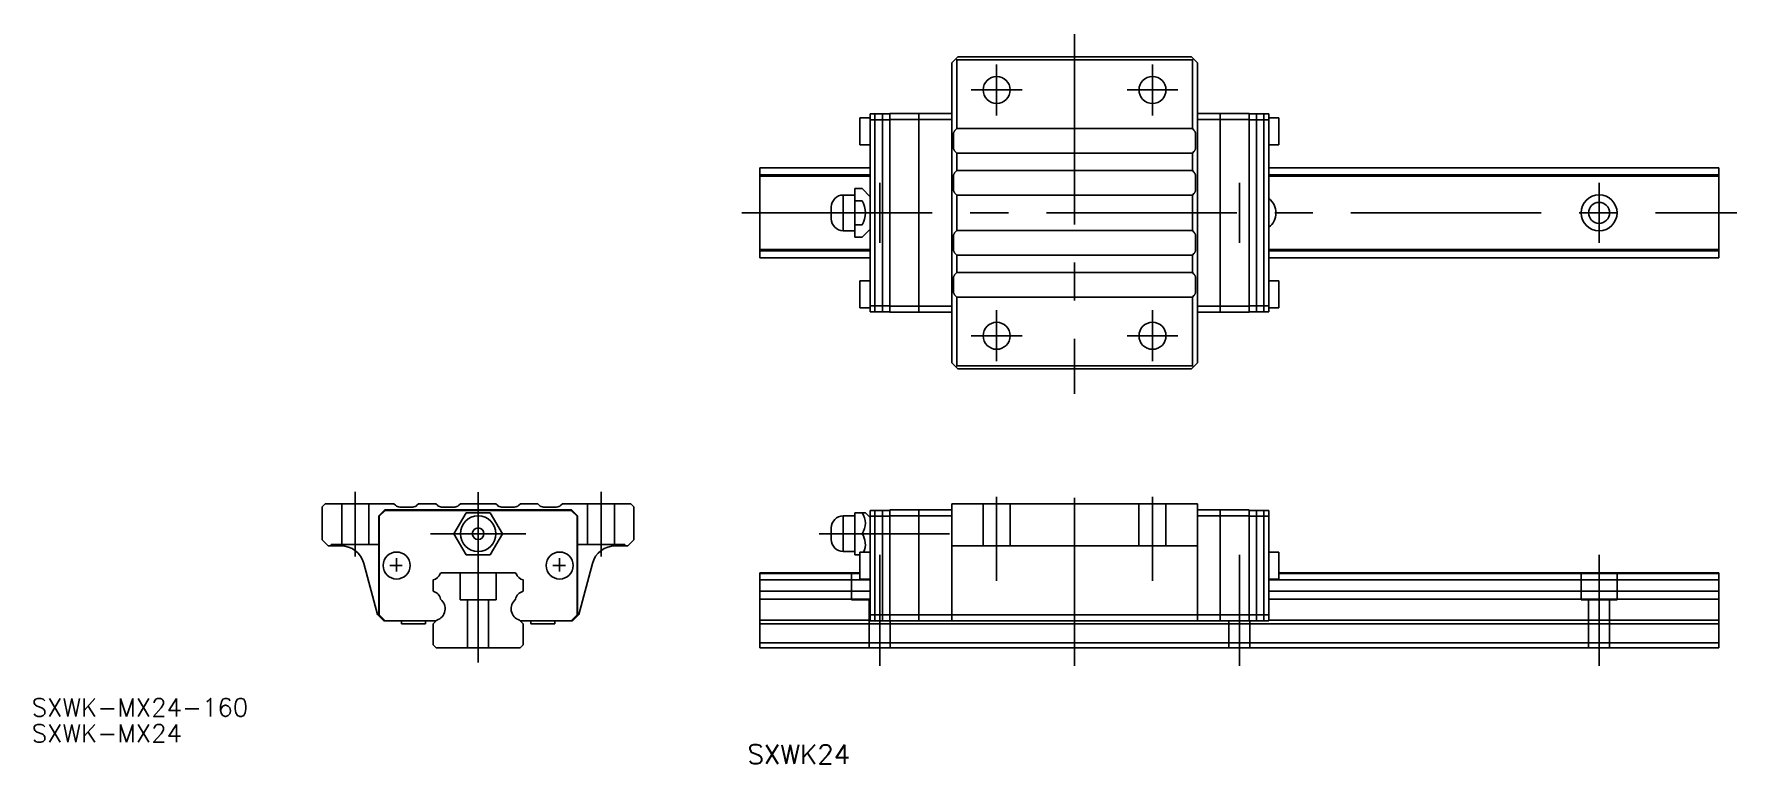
# Model space of a CAD drawing. Extents: x -74 to 210, y -19 to 102.
import ezdxf

# ---------------------------------------------------------------- set-up
doc = ezdxf.new("R2010")
doc.units = 0
doc.linetypes.add('CENTER', pattern=[50.8, 31.75, -6.35, 6.35, -6.35])
doc.linetypes.add('DASHED', pattern=[19.05, 12.7, -6.35])
doc.layers.get('0').update_dxf_attribs({"linetype": 'CONTINUOUS'})
doc.layers.add('CENTER', color=1, linetype='CENTER')
doc.styles.get("Standard").update_dxf_attribs({"font": 'txt.shx', "height": 3, "bigfont": 'bigfont.shx'})

msp = doc.modelspace()

# ---------------------------------------------------------------- linework, layer by layer
at = {"color": 7, "linetype": 'CONTINUOUS'}
for p, q in [((79.675, 98.175019), (79, 97.500019)), ((79, 47.500019), (79, 97.500019)), ((80, 98.500019), (79.675, 98.175019)), ((79.675, 98.175019), (79.85, 98.000019)), ((119.15, 98.000019), (79.85, 98.000019)), ((79.85, 98.000019), (79.85, 86.550019)), ((119, 98.500019), (80, 98.500019)), ((119.325, 98.175019), (119, 98.500019)), ((119.15, 98.000019), (119.325, 98.175019)), ((119.15, 86.550019), (119.15, 98.000019)), ((120, 97.500019), (119.325, 98.175019)), ((120, 97.500019), (120, 47.500019)), ((65.4, 88.350019), (63.7, 88.350019)), ((63.7, 83.850019), (63.7, 88.350019)), ((65.4, 56.000019), (65.4, 89.000019)), ((65.4, 89.000019), (68.7, 89.000019)), ((66.2, 56.000019), (66.2, 89.000019)), ((67.44, 56.000019), (67.44, 89.000019)), ((68.7, 89.050019), (79, 89.050019)), ((68.7, 88.050019), (68.7, 89.050019)), ((73.5, 55.950019), (73.5, 89.050019)), ((79, 89.000019), (79, 89.500019)), ((79, 80.300018), (79, 89.100019)), ((79, 56.000019), (79, 89.000019)), ((120, 89.000019), (120, 89.500019)), ((120, 89.100019), (120, 80.300018)), ((128.6, 89.050019), (120, 89.050019)), ((120, 56.000019), (120, 89.000019)), ((123.8, 55.950019), (123.8, 89.050019)), ((128.6, 88.050019), (128.6, 89.050019)), ((131.9, 89.000019), (128.6, 89.000019)), ((129.86, 56.000019), (129.86, 89.000019)), ((131.1, 56.000019), (131.1, 89.000019)), ((131.9, 56.000019), (131.9, 89.000019)), ((133.6, 88.350019), (131.9, 88.350019)), ((133.6, 83.850019), (133.6, 88.350019)), ((65.4, 88.000019), (68.7, 88.000019)), ((68.7, 88.050019), (79, 88.050019)), ((68.7, 83.148194), (68.7, 88.050019)), ((79.3, 85.585805), (79.301205, 85.634873)), ((79.3, 83.414233), (79.3, 85.585805)), ((79.301205, 85.634873), (79.304815, 85.683823)), ((79.304815, 85.683823), (79.310823, 85.732536)), ((79.310823, 85.732536), (79.319215, 85.780896)), ((79.319215, 85.780896), (79.329969, 85.828786)), ((79.329969, 85.828786), (79.34306, 85.87609)), ((79.34306, 85.87609), (79.358456, 85.922695)), ((79.358456, 85.922695), (79.37612, 85.968489)), ((79.37612, 85.968489), (79.396011, 86.013361)), ((79.396011, 86.013361), (79.418079, 86.057202)), ((79.418079, 86.057202), (79.442271, 86.099908)), ((79.442271, 86.099908), (79.46853, 86.141376)), ((79.46853, 86.141376), (79.496792, 86.181505)), ((79.496792, 86.181505), (79.52699, 86.220199)), ((79.52699, 86.220199), (79.559049, 86.257364)), ((79.559049, 86.257364), (79.592893, 86.292912)), ((79.592893, 86.292912), (79.85, 86.550019)), ((79.85, 86.550019), (119.15, 86.550019)), ((119.15, 86.550019), (119.407107, 86.292912)), ((119.407107, 86.292912), (119.440951, 86.257364)), ((119.440951, 86.257364), (119.47301, 86.220199)), ((119.47301, 86.220199), (119.503208, 86.181505)), ((119.503208, 86.181505), (119.53147, 86.141376)), ((119.53147, 86.141376), (119.557729, 86.099908)), ((119.557729, 86.099908), (119.581921, 86.057202)), ((119.581921, 86.057202), (119.603989, 86.013361)), ((119.603989, 86.013361), (119.62388, 85.968489)), ((119.62388, 85.968489), (119.641544, 85.922695)), ((119.641544, 85.922695), (119.65694, 85.87609)), ((119.65694, 85.87609), (119.670031, 85.828786)), ((119.670031, 85.828786), (119.680785, 85.780896)), ((119.680785, 85.780896), (119.689177, 85.732536)), ((119.689177, 85.732536), (119.695185, 85.683823)), ((119.695185, 85.683823), (119.698795, 85.634873)), ((119.698795, 85.634873), (119.7, 85.585805)), ((119.7, 85.585805), (119.7, 83.414233)), ((128.6, 88.050019), (120, 88.050019)), ((128.6, 56.950019), (128.6, 88.050019)), ((131.9, 88.000019), (128.6, 88.000019)), ((63.7, 83.850019), (65.4, 83.850019)), ((68.7, 81.967055), (68.7, 83.148194)), ((68.7, 81.967055), (68.7, 83.148194)), ((79.301205, 83.365165), (79.3, 83.414233)), ((79.304815, 83.316215), (79.301205, 83.365165)), ((79.310823, 83.267502), (79.304815, 83.316215)), ((79.319215, 83.219142), (79.310823, 83.267502)), ((79.329969, 83.171252), (79.319215, 83.219142)), ((79.34306, 83.123948), (79.329969, 83.171252)), ((79.358456, 83.077343), (79.34306, 83.123948)), ((79.37612, 83.031549), (79.358456, 83.077343)), ((79.396011, 82.986677), (79.37612, 83.031549)), ((79.418079, 82.942836), (79.396011, 82.986677)), ((79.442271, 82.90013), (79.418079, 82.942836)), ((79.46853, 82.858662), (79.442271, 82.90013)), ((79.496792, 82.818533), (79.46853, 82.858662)), ((79.52699, 82.779839), (79.496792, 82.818533)), ((79.559049, 82.742674), (79.52699, 82.779839)), ((79.592893, 82.707126), (79.559049, 82.742674)), ((79.85, 82.450019), (79.592893, 82.707126)), ((119.15, 82.450019), (79.85, 82.450019)), ((79.85, 82.450019), (79.85, 79.550019)), ((119.407107, 82.707126), (119.15, 82.450019)), ((119.15, 79.550019), (119.15, 82.450019)), ((119.440951, 82.742674), (119.407107, 82.707126)), ((119.47301, 82.779839), (119.440951, 82.742674)), ((119.503208, 82.818533), (119.47301, 82.779839)), ((119.53147, 82.858662), (119.503208, 82.818533)), ((119.557729, 82.90013), (119.53147, 82.858662)), ((119.581921, 82.942836), (119.557729, 82.90013)), ((119.603989, 82.986677), (119.581921, 82.942836)), ((119.62388, 83.031549), (119.603989, 82.986677)), ((119.641544, 83.077343), (119.62388, 83.031549)), ((119.65694, 83.123948), (119.641544, 83.077343)), ((119.670031, 83.171252), (119.65694, 83.123948)), ((119.680785, 83.219142), (119.670031, 83.171252)), ((119.689177, 83.267502), (119.680785, 83.219142)), ((119.695185, 83.316215), (119.689177, 83.267502)), ((119.698795, 83.365165), (119.695185, 83.316215)), ((119.7, 83.414233), (119.698795, 83.365165)), ((131.9, 83.850019), (133.6, 83.850019)), ((47, 80.000018), (65.4, 80.000018)), ((47, 80.000018), (47, 78.824817)), ((68.7, 56.950019), (68.7, 81.967055)), ((79, 64.70002), (79, 80.300018)), ((79.592893, 79.292912), (79.85, 79.550019)), ((79.85, 79.550019), (119.15, 79.550019)), ((119.15, 79.550019), (119.407107, 79.292912)), ((120, 80.300018), (120, 55.900019)), ((131.9, 80.000018), (207, 80.000018)), ((207, 80.000018), (207, 78.824817)), ((47, 78.824817), (65.4, 78.824817)), ((47, 78.600018), (47, 78.824817)), ((47, 78.600018), (65.4, 78.600018)), ((47, 66.40002), (47, 78.600018)), ((64.899864, 78.530018), (64.9, 78.530018)), ((64.899864, 78.530018), (64.9, 78.530018)), ((79.3, 78.585805), (79.301205, 78.634873)), ((79.3, 76.414233), (79.3, 78.585805)), ((79.301205, 78.634873), (79.304815, 78.683823)), ((79.304815, 78.683823), (79.310823, 78.732536)), ((79.310823, 78.732536), (79.319215, 78.780896)), ((79.319215, 78.780896), (79.329969, 78.828786)), ((79.329969, 78.828786), (79.34306, 78.87609)), ((79.34306, 78.87609), (79.358456, 78.922695)), ((79.358456, 78.922695), (79.37612, 78.968489)), ((79.37612, 78.968489), (79.396011, 79.013361)), ((79.396011, 79.013361), (79.418079, 79.057202)), ((79.418079, 79.057202), (79.442271, 79.099908)), ((79.442271, 79.099908), (79.46853, 79.141376)), ((79.46853, 79.141376), (79.496792, 79.181505)), ((79.496792, 79.181505), (79.52699, 79.220199)), ((79.52699, 79.220199), (79.559049, 79.257364)), ((79.559049, 79.257364), (79.592893, 79.292912)), ((119.407107, 79.292912), (119.440951, 79.257364)), ((119.440951, 79.257364), (119.47301, 79.220199)), ((119.47301, 79.220199), (119.503208, 79.181505)), ((119.503208, 79.181505), (119.53147, 79.141376)), ((119.53147, 79.141376), (119.557729, 79.099908)), ((119.557729, 79.099908), (119.581921, 79.057202)), ((119.581921, 79.057202), (119.603989, 79.013361)), ((119.603989, 79.013361), (119.62388, 78.968489)), ((119.62388, 78.968489), (119.641544, 78.922695)), ((119.641544, 78.922695), (119.65694, 78.87609)), ((119.65694, 78.87609), (119.670031, 78.828786)), ((119.670031, 78.828786), (119.680785, 78.780896)), ((119.680785, 78.780896), (119.689177, 78.732536)), ((119.689177, 78.732536), (119.695185, 78.683823)), ((119.695185, 78.683823), (119.698795, 78.634873)), ((119.698795, 78.634873), (119.7, 78.585805)), ((119.7, 78.585805), (119.7, 76.414233)), ((131.9, 78.824817), (207, 78.824817)), ((131.9, 78.600018), (207, 78.600018)), ((207, 78.600018), (207, 78.824817)), ((207, 66.40002), (207, 78.600018)), ((62.85, 75.470019), (60.92, 75.470019)), ((60.92, 75.470019), (60.92, 69.530019)), ((62.85, 74.520745), (62.85, 76.541471)), ((62.85, 76.541471), (64.058548, 76.541471)), ((62.85, 74.520745), (64.058548, 74.520745)), ((62.85, 70.479293), (62.85, 74.520745)), ((65.4, 75.200019), (64.058548, 76.541471)), ((79.301205, 76.365165), (79.3, 76.414233)), ((79.304815, 76.316215), (79.301205, 76.365165)), ((79.310823, 76.267502), (79.304815, 76.316215)), ((79.319215, 76.219142), (79.310823, 76.267502)), ((79.329969, 76.171252), (79.319215, 76.219142)), ((79.34306, 76.123948), (79.329969, 76.171252)), ((79.358456, 76.077343), (79.34306, 76.123948)), ((79.37612, 76.031549), (79.358456, 76.077343)), ((79.396011, 75.986677), (79.37612, 76.031549)), ((79.418079, 75.942836), (79.396011, 75.986677)), ((79.442271, 75.90013), (79.418079, 75.942836)), ((79.46853, 75.858662), (79.442271, 75.90013)), ((79.496792, 75.818533), (79.46853, 75.858662)), ((79.52699, 75.779839), (79.496792, 75.818533)), ((79.559049, 75.742674), (79.52699, 75.779839)), ((79.592893, 75.707126), (79.559049, 75.742674)), ((79.85, 75.450019), (79.592893, 75.707126)), ((119.15, 75.450019), (79.85, 75.450019)), ((79.85, 75.450019), (79.85, 69.550019)), ((79.85, 74.54215), (79.85, 70.457888)), ((119.407107, 75.707126), (119.15, 75.450019)), ((119.15, 69.550019), (119.15, 75.450019)), ((119.15, 70.457888), (119.15, 74.54215)), ((119.440951, 75.742674), (119.407107, 75.707126)), ((119.47301, 75.779839), (119.440951, 75.742674)), ((119.503208, 75.818533), (119.47301, 75.779839)), ((119.53147, 75.858662), (119.503208, 75.818533)), ((119.557729, 75.90013), (119.53147, 75.858662)), ((119.581921, 75.942836), (119.557729, 75.90013)), ((119.603989, 75.986677), (119.581921, 75.942836)), ((119.62388, 76.031549), (119.603989, 75.986677)), ((119.641544, 76.077343), (119.62388, 76.031549)), ((119.65694, 76.123948), (119.641544, 76.077343)), ((119.670031, 76.171252), (119.65694, 76.123948)), ((119.680785, 76.219142), (119.670031, 76.171252)), ((119.689177, 76.267502), (119.680785, 76.219142)), ((119.695185, 76.316215), (119.689177, 76.267502)), ((119.698795, 76.365165), (119.695185, 76.316215)), ((119.7, 76.414233), (119.698795, 76.365165)), ((58.92, 71.530019), (58.92, 73.470019)), ((60.92, 69.530019), (62.85, 69.530019)), ((62.85, 70.479293), (64.058548, 70.479293)), ((62.85, 68.458567), (62.85, 70.479293)), ((62.85, 68.458567), (64.058548, 68.458567)), ((64.058548, 68.458567), (65.4, 69.800019)), ((79.301205, 68.634873), (79.3, 68.585805)), ((79.3, 68.585805), (79.3, 66.414233)), ((79.304815, 68.683823), (79.301205, 68.634873)), ((79.310823, 68.732536), (79.304815, 68.683823)), ((79.319215, 68.780896), (79.310823, 68.732536)), ((79.329969, 68.828786), (79.319215, 68.780896)), ((79.34306, 68.87609), (79.329969, 68.828786)), ((79.358456, 68.922695), (79.34306, 68.87609)), ((79.37612, 68.968489), (79.358456, 68.922695)), ((79.396011, 69.013361), (79.37612, 68.968489)), ((79.418079, 69.057202), (79.396011, 69.013361)), ((79.442271, 69.099908), (79.418079, 69.057202)), ((79.46853, 69.141376), (79.442271, 69.099908)), ((79.496792, 69.181505), (79.46853, 69.141376)), ((79.52699, 69.220199), (79.496792, 69.181505)), ((79.559049, 69.257364), (79.52699, 69.220199)), ((79.592893, 69.292912), (79.559049, 69.257364)), ((79.85, 69.550019), (79.592893, 69.292912)), ((119.15, 69.550019), (79.85, 69.550019)), ((119.407107, 69.292912), (119.15, 69.550019)), ((119.440951, 69.257364), (119.407107, 69.292912)), ((119.47301, 69.220199), (119.440951, 69.257364)), ((119.503208, 69.181505), (119.47301, 69.220199)), ((119.53147, 69.141376), (119.503208, 69.181505)), ((119.557729, 69.099908), (119.53147, 69.141376)), ((119.581921, 69.057202), (119.557729, 69.099908)), ((119.603989, 69.013361), (119.581921, 69.057202)), ((119.62388, 68.968489), (119.603989, 69.013361)), ((119.641544, 68.922695), (119.62388, 68.968489)), ((119.65694, 68.87609), (119.641544, 68.922695)), ((119.670031, 68.828786), (119.65694, 68.87609)), ((119.680785, 68.780896), (119.670031, 68.828786)), ((119.689177, 68.732536), (119.680785, 68.780896)), ((119.695185, 68.683823), (119.689177, 68.732536)), ((119.698795, 68.634873), (119.695185, 68.683823)), ((119.7, 68.585805), (119.698795, 68.634873)), ((119.7, 66.414233), (119.7, 68.585805)), ((47, 66.40002), (65.4, 66.40002)), ((47, 66.40002), (47, 66.175221)), ((47, 66.175221), (65.4, 66.175221)), ((47, 65.00002), (47, 66.175221)), ((79.3, 66.414233), (79.301205, 66.365165)), ((79.301205, 66.365165), (79.304815, 66.316215)), ((79.304815, 66.316215), (79.310823, 66.267502)), ((79.310823, 66.267502), (79.319215, 66.219142)), ((79.319215, 66.219142), (79.329969, 66.171252)), ((79.329969, 66.171252), (79.34306, 66.123948)), ((79.34306, 66.123948), (79.358456, 66.077343)), ((79.358456, 66.077343), (79.37612, 66.031549)), ((79.37612, 66.031549), (79.396011, 65.986677)), ((79.396011, 65.986677), (79.418079, 65.942836)), ((79.418079, 65.942836), (79.442271, 65.90013)), ((79.442271, 65.90013), (79.46853, 65.858662)), ((79.46853, 65.858662), (79.496792, 65.818533)), ((79.496792, 65.818533), (79.52699, 65.779839)), ((79.52699, 65.779839), (79.559049, 65.742674)), ((79.559049, 65.742674), (79.592893, 65.707126)), ((79.592893, 65.707126), (79.85, 65.450019)), ((79.85, 65.450019), (119.15, 65.450019)), ((79.85, 62.550019), (79.85, 65.450019)), ((119.15, 65.450019), (119.407107, 65.707126)), ((119.15, 65.450019), (119.15, 62.550019)), ((119.407107, 65.707126), (119.440951, 65.742674)), ((119.440951, 65.742674), (119.47301, 65.779839)), ((119.47301, 65.779839), (119.503208, 65.818533)), ((119.503208, 65.818533), (119.53147, 65.858662)), ((119.53147, 65.858662), (119.557729, 65.90013)), ((119.557729, 65.90013), (119.581921, 65.942836)), ((119.581921, 65.942836), (119.603989, 65.986677)), ((119.603989, 65.986677), (119.62388, 66.031549)), ((119.62388, 66.031549), (119.641544, 66.077343)), ((119.641544, 66.077343), (119.65694, 66.123948)), ((119.65694, 66.123948), (119.670031, 66.171252)), ((119.670031, 66.171252), (119.680785, 66.219142)), ((119.680785, 66.219142), (119.689177, 66.267502)), ((119.689177, 66.267502), (119.695185, 66.316215)), ((119.695185, 66.316215), (119.698795, 66.365165)), ((119.698795, 66.365165), (119.7, 66.414233)), ((131.9, 66.40002), (207, 66.40002)), ((131.9, 66.175221), (207, 66.175221)), ((207, 66.40002), (207, 66.175221)), ((207, 65.00002), (207, 66.175221)), ((47, 65.00002), (65.4, 65.00002)), ((79, 55.900019), (79, 64.70002)), ((79.85, 62.550019), (79.592893, 62.292912)), ((119.15, 62.550019), (79.85, 62.550019)), ((119.407107, 62.292912), (119.15, 62.550019)), ((131.9, 65.00002), (207, 65.00002)), ((65.4, 61.150019), (63.7, 61.150019)), ((63.7, 61.150019), (63.7, 56.650019)), ((79.301205, 61.634873), (79.3, 61.585805)), ((79.3, 61.585805), (79.3, 59.414233)), ((79.304815, 61.683823), (79.301205, 61.634873)), ((79.310823, 61.732536), (79.304815, 61.683823)), ((79.319215, 61.780896), (79.310823, 61.732536)), ((79.329969, 61.828786), (79.319215, 61.780896)), ((79.34306, 61.87609), (79.329969, 61.828786)), ((79.358456, 61.922695), (79.34306, 61.87609)), ((79.37612, 61.968489), (79.358456, 61.922695)), ((79.396011, 62.013361), (79.37612, 61.968489)), ((79.418079, 62.057202), (79.396011, 62.013361)), ((79.442271, 62.099908), (79.418079, 62.057202)), ((79.46853, 62.141376), (79.442271, 62.099908)), ((79.496792, 62.181505), (79.46853, 62.141376)), ((79.52699, 62.220199), (79.496792, 62.181505)), ((79.559049, 62.257364), (79.52699, 62.220199)), ((79.592893, 62.292912), (79.559049, 62.257364)), ((119.440951, 62.257364), (119.407107, 62.292912)), ((119.47301, 62.220199), (119.440951, 62.257364)), ((119.503208, 62.181505), (119.47301, 62.220199)), ((119.53147, 62.141376), (119.503208, 62.181505)), ((119.557729, 62.099908), (119.53147, 62.141376)), ((119.581921, 62.057202), (119.557729, 62.099908)), ((119.603989, 62.013361), (119.581921, 62.057202)), ((119.62388, 61.968489), (119.603989, 62.013361)), ((119.641544, 61.922695), (119.62388, 61.968489)), ((119.65694, 61.87609), (119.641544, 61.922695)), ((119.670031, 61.828786), (119.65694, 61.87609)), ((119.680785, 61.780896), (119.670031, 61.828786)), ((119.689177, 61.732536), (119.680785, 61.780896)), ((119.695185, 61.683823), (119.689177, 61.732536)), ((119.698795, 61.634873), (119.695185, 61.683823)), ((119.7, 61.585805), (119.698795, 61.634873)), ((119.7, 59.414233), (119.7, 61.585805)), ((133.6, 61.150019), (131.9, 61.150019)), ((133.6, 61.150019), (133.6, 56.650019)), ((65.4, 57.000019), (68.7, 57.000019)), ((68.7, 56.950019), (79, 56.950019)), ((68.7, 56.950019), (68.7, 55.950019)), ((79.3, 59.414233), (79.301205, 59.365165)), ((79.301205, 59.365165), (79.304815, 59.316215)), ((79.304815, 59.316215), (79.310823, 59.267502)), ((79.310823, 59.267502), (79.319215, 59.219142)), ((79.319215, 59.219142), (79.329969, 59.171252)), ((79.329969, 59.171252), (79.34306, 59.123948)), ((79.34306, 59.123948), (79.358456, 59.077343)), ((79.358456, 59.077343), (79.37612, 59.031549)), ((79.37612, 59.031549), (79.396011, 58.986677)), ((79.396011, 58.986677), (79.418079, 58.942836)), ((79.418079, 58.942836), (79.442271, 58.90013)), ((79.442271, 58.90013), (79.46853, 58.858662)), ((79.46853, 58.858662), (79.496792, 58.818533)), ((79.496792, 58.818533), (79.52699, 58.779839)), ((79.52699, 58.779839), (79.559049, 58.742674)), ((79.559049, 58.742674), (79.592893, 58.707126)), ((79.592893, 58.707126), (79.85, 58.450019)), ((79.85, 58.450019), (119.15, 58.450019)), ((79.85, 47.000019), (79.85, 58.450019)), ((119.15, 58.450019), (119.407107, 58.707126)), ((119.15, 58.450019), (119.15, 47.000019)), ((119.407107, 58.707126), (119.440951, 58.742674)), ((119.440951, 58.742674), (119.47301, 58.779839)), ((119.47301, 58.779839), (119.503208, 58.818533)), ((119.503208, 58.818533), (119.53147, 58.858662)), ((119.53147, 58.858662), (119.557729, 58.90013)), ((119.557729, 58.90013), (119.581921, 58.942836)), ((119.581921, 58.942836), (119.603989, 58.986677)), ((119.603989, 58.986677), (119.62388, 59.031549)), ((119.62388, 59.031549), (119.641544, 59.077343)), ((119.641544, 59.077343), (119.65694, 59.123948)), ((119.65694, 59.123948), (119.670031, 59.171252)), ((119.670031, 59.171252), (119.680785, 59.219142)), ((119.680785, 59.219142), (119.689177, 59.267502)), ((119.689177, 59.267502), (119.695185, 59.316215)), ((119.695185, 59.316215), (119.698795, 59.365165)), ((119.698795, 59.365165), (119.7, 59.414233)), ((128.6, 56.950019), (120, 56.950019)), ((131.9, 57.000019), (128.6, 57.000019)), ((128.6, 56.950019), (128.6, 55.950019)), ((63.7, 56.650019), (65.4, 56.650019)), ((65.4, 56.000019), (68.7, 56.000019)), ((68.7, 55.950019), (79, 55.950019)), ((79, 56.000019), (79, 55.500019)), ((120, 56.000019), (120, 55.500019)), ((128.6, 55.950019), (120, 55.950019)), ((131.9, 56.000019), (128.6, 56.000019)), ((131.9, 56.650019), (133.6, 56.650019)), ((79, 47.500019), (79.675, 46.825019)), ((79.675, 46.825019), (79.85, 47.000019)), ((79.675, 46.825019), (80, 46.500019)), ((119.15, 47.000019), (79.85, 47.000019)), ((119, 46.500019), (80, 46.500019)), ((119, 46.500019), (119.325, 46.825019)), ((119.15, 47.000019), (119.325, 46.825019)), ((119.325, 46.825019), (120, 47.500019)), ((-25.5, 24.000039), (-26, 23.500039)), ((-25.5, 24.000039), (-26, 23.500039)), ((-26, 23.500039), (-26, 18.000039)), ((-22.75, 24.000039), (-25.5, 24.000039)), ((-22.75, 24.000039), (-25.5, 24.000039)), ((-18.25, 24.000039), (-22.75, 24.000039)), ((-18.25, 24.000039), (-22.75, 24.000039)), ((-14.05, 24.000039), (-18.25, 24.000039)), ((-15.55, 23.000039), (-16.55, 22.000039)), ((-15.5, 22.900039), (-16.5, 21.900039)), ((-16.15, 24.000039), (-15, 24.000039)), ((-16.15, 24.000039), (-15, 24.000039)), ((-10.648175, 23.000039), (-15.55, 23.000039)), ((15.5, 22.900039), (-15.5, 22.900039)), ((-13.792893, 23.742932), (-14.05, 24.000039)), ((-10.914214, 23.450039), (-13.085786, 23.450039)), ((-10.648175, 23.000039), (-10.711031, 22.900039)), ((-9.467036, 23.000039), (-10.648175, 23.000039)), ((-9.467036, 23.000039), (-10.648175, 23.000039)), ((-9.95, 24.000039), (-10.207107, 23.742932)), ((-7.05, 24.000039), (-9.95, 24.000039)), ((-9.529892, 22.900039), (-9.467036, 23.000039)), ((15.55, 23.000039), (-9.467036, 23.000039)), ((-6.792893, 23.742932), (-7.05, 24.000039)), ((-3.914214, 23.450039), (-6.085786, 23.450039)), ((-2.95, 24.000039), (-3.207107, 23.742932)), ((2.95, 24.000039), (-2.95, 24.000039)), ((2.042131, 24.000039), (-2.042131, 24.000039)), ((3.207107, 23.742932), (2.95, 24.000039)), ((6.085786, 23.450039), (3.914214, 23.450039)), ((7.05, 24.000039), (6.792893, 23.742932)), ((9.95, 24.000039), (7.05, 24.000039)), ((10.207107, 23.742932), (9.95, 24.000039)), ((13.085786, 23.450039), (10.914214, 23.450039)), ((14.05, 24.000039), (13.792893, 23.742932)), ((18.25, 24.000039), (14.05, 24.000039)), ((15, 24.000039), (16.15, 24.000039)), ((15, 24.000039), (16.15, 24.000039)), ((15.5, 22.900039), (16.5, 21.900039)), ((15.55, 23.000039), (16.55, 22.000039)), ((18.25, 24.000039), (22.75, 24.000039)), ((18.25, 24.000039), (22.75, 24.000039)), ((25.5, 24.000039), (22.75, 24.000039)), ((25.5, 24.000039), (22.75, 24.000039)), ((26, 23.500039), (25.5, 24.000039)), ((26, 23.500039), (25.5, 24.000039)), ((26, 18.000039), (26, 23.500039)), ((65.4, 22.900039), (65.4, 4.500039)), ((65.4, 22.900039), (68.7, 22.900039)), ((66.2, 4.500039), (66.2, 22.900039)), ((67.44, 4.500039), (67.44, 22.900039)), ((68.7, 23.000039), (79, 23.000039)), ((68.7, 23.000039), (68.7, 22.000039)), ((73.5, 23.000039), (73.5, 4.500039)), ((120, 24.000039), (79, 24.000039)), ((79, 24.000039), (79, 23.500039)), ((79, 23.500039), (79, 17.000039)), ((120, 24.000039), (120, 23.500039)), ((120, 23.500039), (120, 17.000039)), ((128.6, 23.000039), (120, 23.000039)), ((123.8, 23.000039), (123.8, 4.500039)), ((128.6, 23.000039), (128.6, 22.000039)), ((131.9, 22.900039), (128.6, 22.900039)), ((129.86, 4.500039), (129.86, 22.900039)), ((131.1, 4.500039), (131.1, 22.900039)), ((131.9, 22.900039), (131.9, 4.500039)), ((-16.55, 22.000039), (-16.55, 11.950502)), ((-16.5, 21.900039), (-16.5, 13.70004)), ((-2.020726, 22.50004), (-4.041452, 19.000039)), ((2.020726, 22.500039), (-2.020726, 22.50004)), ((4.041452, 19.000039), (2.020726, 22.500039)), ((16.5, 21.900039), (16.5, 13.70004)), ((16.55, 22.000039), (16.55, 5.50004)), ((58.92, 19.000039), (58.92, 19.970039)), ((62.85, 21.970039), (60.92, 21.970039)), ((60.92, 21.970039), (60.92, 19.000039)), ((62.85, 19.000039), (62.85, 22.500039)), ((62.85, 22.500039), (64.058548, 22.500039)), ((64.6, 22.500039), (64.058548, 22.500039)), ((65.4, 21.700039), (64.6, 22.500039)), ((65.4, 21.900039), (68.7, 21.900039)), ((68.7, 22.000039), (79, 22.000039)), ((68.7, 22.000039), (68.7, 5.500039)), ((128.6, 22.000039), (120, 22.000039)), ((128.6, 22.000039), (128.6, 5.500039)), ((131.9, 21.900039), (128.6, 21.900039)), ((-26, 18.000039), (-25, 17.000039)), ((-24.5, 17.000039), (-24.5, 17.200039)), ((-24.5, 17.200039), (-22.75, 17.200039)), ((-22.75, 17.200039), (-18.25, 17.200039)), ((-18.25, 17.200039), (-16.5, 17.200039)), ((-4.041452, 19.000039), (-2.020726, 15.50004)), ((2.020726, 15.50004), (4.041452, 19.000039)), ((16.5, 17.200039), (18.25, 17.200039)), ((22.75, 17.200039), (18.25, 17.200039)), ((22.75, 17.200039), (24.5, 17.200039)), ((24.5, 17.200039), (24.5, 17.000039)), ((25, 17.000039), (26, 18.000039)), ((58.92, 18.030039), (58.92, 19.000039)), ((60.92, 19.000039), (60.92, 16.030039)), ((62.85, 15.500039), (62.85, 19.000039)), ((62.85, 19.000039), (64.058548, 19.000039)), ((-25, 17.000039), (-24.5, 17.000039)), ((-24.5, 17.000039), (-22.918673, 17.000039)), ((-2.020726, 15.50004), (2.020726, 15.50004)), ((0, 14.751433), (0, 14.75004)), ((24.5, 17.000039), (22.918673, 17.000039)), ((24.5, 17.000039), (25, 17.000039)), ((60.92, 16.030039), (62.85, 16.030039)), ((62.85, 15.500039), (63.7, 15.500039)), ((65.4, 15.950039), (63.7, 15.950039)), ((63.7, 15.950039), (63.7, 11.450039)), ((120, 17.000039), (79, 17.000039)), ((79, 17.000039), (79, 5.500039)), ((84.496971, 17.000039), (88.496971, 17.000039)), ((110.496971, 17.000039), (114.496971, 17.000039)), ((120, 17.000039), (120, 5.500039)), ((133.6, 15.950039), (131.9, 15.950039)), ((133.6, 15.950039), (133.6, 11.450039)), ((-19.05497, 14.035315), (-16.774519, 5.524558)), ((-16.55, 8.750502), (-16.55, 11.950502)), ((-16.55, 11.950502), (-16.55, 8.750502)), ((-16.5, 13.70004), (-16.5, 5.50004)), ((-6.099999, 12.499999), (-6.324798, 12.370214)), ((6.099999, 12.499999), (-6.099999, 12.499999)), ((6.099999, 12.499999), (6.324798, 12.370214)), ((16.5, 13.70004), (16.5, 5.50004)), ((19.05497, 14.035315), (16.774519, 5.524558)), ((19.05497, 14.035315), (16.774519, 5.524558)), ((47, 12.499998), (63.7, 12.499998)), ((47, 12.499998), (47, 12.370213)), ((47, 12.370213), (63.7, 12.370213)), ((47, 11.285297), (47, 12.370213)), ((63.7, 11.450039), (65.4, 11.450039)), ((131.9, 11.450039), (133.6, 11.450039)), ((133.6, 12.499998), (207, 12.499998)), ((133.6, 12.370213), (207, 12.370213)), ((207, 12.499998), (207, 12.370213)), ((207, 11.285297), (207, 12.370213)), ((-16.55, 8.750502), (-16.55, 5.50004)), ((-16.5, 8.750502), (-16.55, 8.750502)), ((-7.499999, 11.285298), (-7.499999, 9.415707)), ((7.499999, 11.285298), (7.499999, 9.415707)), ((47, 11.285297), (65.4, 11.285297)), ((47, 11.285297), (47, 9.415706)), ((47, 9.415706), (65.4, 9.415706)), ((47, 8.065834), (47, 9.415706)), ((131.9, 11.285297), (207, 11.285297)), ((131.9, 9.415706), (207, 9.415706)), ((207, 11.285297), (207, 9.415706)), ((207, 8.065834), (207, 9.415706)), ((47, 8.065834), (65.4, 8.065834)), ((47, 4.588562), (47, 8.065834)), ((131.9, 8.065834), (207, 8.065834)), ((207, 4.588562), (207, 8.065834)), ((-16.774519, 5.524558), (-16.5, 5.250039)), ((-16.749999, 5.50004), (-15.749999, 4.50004)), ((-16.55, 5.50004), (-15.55, 4.50004)), ((-16.5, 5.50004), (-15.5, 4.50004)), ((-16.5, 5.250039), (-15.75, 4.500039)), ((-15.749999, 4.50004), (-15.55, 4.50004)), ((-15.55, 4.50004), (-15.5, 4.50004)), ((-15.5, 4.50004), (-11.285027, 4.50004)), ((-12.8, 4.50004), (-12.8, 4.000039)), ((-8.8, 4.000039), (-12.8, 4.000039)), ((-11.285027, 4.50004), (-8.315179, 4.50004)), ((-11.285027, 4.50004), (-8.315179, 4.50004)), ((-8.8, 4.000039), (-8.8, 4.50004)), ((-8.315179, 4.50004), (-6.99996, 4.50004)), ((-8.315179, 4.50004), (-6.99996, 4.50004)), ((-6.911437, 4.588563), (-7.499999, 4)), ((-7.499999, 4), (-7.499999, 0.5)), ((6.911437, 4.588563), (7.499999, 4)), ((8.315179, 4.50004), (6.99996, 4.50004)), ((7.499999, 4), (7.499999, 0.5)), ((11.285027, 4.50004), (8.315179, 4.50004)), ((8.8, 4.50004), (8.8, 4.000039)), ((8.8, 4.000039), (12.8, 4.000039)), ((15.5, 4.50004), (11.285027, 4.50004)), ((12.8, 4.000039), (12.8, 4.50004)), ((13.2, 4.500039), (15.75, 4.500039)), ((16.5, 5.50004), (15.5, 4.50004)), ((15.55, 4.50004), (15.5, 4.50004)), ((16.55, 5.50004), (15.55, 4.50004)), ((15.749999, 4.50004), (15.55, 4.50004)), ((16.749999, 5.50004), (15.749999, 4.50004)), ((15.75, 4.500039), (16.5, 5.250039)), ((15.75, 4.500039), (16.5, 5.250039)), ((16.774519, 5.524558), (16.5, 5.250039)), ((47, 4.588562), (65.4, 4.588562)), ((47, 4.588562), (47, 4)), ((47, 4), (207, 4)), ((47, 4), (47, 0.800001)), ((65.4, 5.500039), (68.7, 5.500039)), ((65.4, 4.500039), (68.7, 4.500039)), ((68.7, 5.500039), (79, 5.500039)), ((68.7, 5.500039), (68.7, 4.500039)), ((68.7, 4.500039), (79, 4.500039)), ((120, 5.500039), (79, 5.500039)), ((79, 5.500039), (79, 4.500039)), ((120, 4.500039), (79, 4.500039)), ((128.6, 5.500039), (120, 5.500039)), ((120, 5.500039), (120, 4.500039)), ((128.6, 4.500039), (120, 4.500039)), ((131.9, 5.500039), (128.6, 5.500039)), ((128.6, 5.500039), (128.6, 4.500039)), ((131.9, 4.500039), (128.6, 4.500039)), ((131.9, 4.588562), (207, 4.588562)), ((207, 4.588562), (207, 4)), ((207, 4), (207, 0.800001)), ((-6.999999, 0), (-7.499999, 0.5)), ((-6.999999, 0), (6.999999, 0)), ((7.499999, 0.5), (6.999999, 0)), ((47, 0.800001), (207, 0.800001)), ((47, 0.800001), (47, 0)), ((47, 0), (207, 0)), ((207, 0.800001), (207, 0))]:
    msp.add_line(p, q, dxfattribs=at)
at = {"color": 3, "linetype": 'DASHED'}
for p, q in [((-22.75, 17.200039), (-22.75, 24.000039)), ((-18.25, 17.200039), (-18.25, 24.000039)), ((18.25, 24.000039), (18.25, 17.200039)), ((22.75, 24.000039), (22.75, 17.200039)), ((84.246971, 24.000039), (84.246971, 17.000039)), ((88.746971, 24.000039), (88.746971, 17.000039)), ((110.246971, 24.000039), (110.246971, 17.000039)), ((114.746971, 24.000039), (114.746971, 17.000039)), ((-3, 12.499999), (-3, 8)), ((3, 12.499999), (3, 8)), ((62.3, 12.499998), (62.3, 8)), ((184, 12.5), (184, 8)), ((190, 12.5), (190, 8)), ((-3, 8), (3, 8)), ((-1.75, 8), (-1.75, 0.000039)), ((1.75, 8), (1.75, 0.000039)), ((62.3, 8), (65.4, 8)), ((65.25, 8), (65.25, 0)), ((184, 8), (190, 8)), ((185.25, 8), (185.25, 0)), ((188.75, 8), (188.75, 0)), ((68.75, 4.500039), (68.75, 0)), ((125.25, 4.500039), (125.25, 0)), ((128.75, 4.500039), (128.75, 0))]:
    msp.add_line(p, q, dxfattribs=at)
at = {"color": 7, "linetype": 'CONTINUOUS'}
for centre, radius in [((86.5, 93.000019), 2.25), ((112.5, 93.000019), 2.25), ((187, 72.500019), 3), ((187, 72.500019), 1.75), ((86.5, 52.000019), 2.25), ((112.5, 52.000019), 2.25), ((0, 19.000039), 2.97), ((0, 19.000039), 0.97), ((-13.6, 13.70004), 2.25), ((13.6, 13.70004), 2.25)]:
    msp.add_circle(centre, radius, dxfattribs=at)
for centre, radius, start, end in [((60.92, 73.470019), 2, 90, 180), ((60.5579, 72.500019), 4.042013, 330.004594, 29.995406), ((130.1, 72.500019), 3, 306.86989765, 53.13010235), ((60.92, 71.530019), 2, 180, 270), ((-13.085786, 24.450039), 1, 225, 270), ((-10.914214, 24.450039), 1, 270, 315), ((-6.085786, 24.450039), 1, 225, 270), ((-3.914214, 24.450039), 1, 270, 315), ((3.914214, 24.450039), 1, 225, 270), ((6.085786, 24.450039), 1, 270, 315), ((10.914214, 24.450039), 1, 225, 270), ((13.085786, 24.450039), 1, 270, 315), ((25.5, 21.774734), 0.8, 307.979872, 308.682187), ((25.5, 19.725344), 0.8, 51.317813, 52.020128), ((60.92, 19.970039), 2, 90, 180), ((61.498272, 20.750039), 3.101211, 325.646609, 34.353391), ((60.92, 18.030039), 2, 180, 270), ((61.498272, 17.250038), 3.101211, 335.216493, 34.353391), ((-22.918729, 12.999966), 4.000073, 15.000801, 89.999199), ((22.918729, 12.999966), 4.000073, 90.000801, 164.999199), ((-7.929981, 12.93002), 1.699999, 284.651006, 340.773804), ((7.929981, 12.93002), 1.699999, 199.226196, 255.348994), ((-7.929981, 7.770984), 1.699999, 9.987968, 75.348994), ((7.929981, 7.770984), 1.699999, 104.651006, 170.012032), ((-7.499999, 6.5), 2, 287.114433, 51.528442), ((7.499999, 6.5), 2, 128.471558, 252.885567)]:
    msp.add_arc(centre, radius, start, end, dxfattribs=at)
at = {"layer": 'CENTER', "color": 1, "linetype": 'CENTER'}
for p, q in [((99.5, 102.31004), (99.5, 42.31004)), ((86.5, 97.250019), (86.5, 88.750019)), ((112.5, 97.250019), (112.5, 88.750019)), ((82.25, 93.000019), (90.75, 93.000019)), ((108.25, 93.000019), (116.75, 93.000019)), ((67, 77.500019), (67, 67.500019)), ((127, 77.500019), (127, 67.500019)), ((187, 77.500019), (187, 67.500019)), ((44, 72.500019), (210, 72.500019)), ((86.5, 56.250019), (86.5, 47.750019)), ((112.5, 56.250019), (112.5, 47.750019)), ((82.25, 52.000019), (90.75, 52.000019)), ((108.25, 52.000019), (116.75, 52.000019)), ((-20.5, 15.200039), (-20.5, 26.000039)), ((0, 25.938193), (0, -2.492961)), ((20.5, 26.000039), (20.5, 15.200039)), ((86.496971, 25.132074), (86.496971, 11.133048)), ((99.5, 25.000039), (99.5, -3)), ((112.496971, 25.132074), (112.496971, 11.133048)), ((-7.97, 19.000039), (7.97, 19.000039)), ((78.644181, 19.000039), (56.92, 19.000039)), ((-13.6, 14.90004), (-13.6, 12.70004)), ((13.6, 14.90004), (13.6, 12.70004)), ((67, 15.5), (67, -3)), ((127, 15.5), (127, -3)), ((187, 15.5), (187, -3)), ((-14.75, 13.70004), (-12.65, 13.70004)), ((12.45, 13.70004), (14.55, 13.70004))]:
    msp.add_line(p, q, dxfattribs=at)

# ---------------------------------------------------------------- texts
at = {"color": 7, "linetype": 'CONTINUOUS'}
for s, height, p in [('SXWK-MX24-160', 3, (-74.469107, -11.459049)), ('SXWK-MX24', 3, (-74.469107, -15.782308)), ('SXWK24', 3.2, (44.919896, -19.383008))]:
    msp.add_text(s, height=height, dxfattribs=at).set_placement(p)

doc.saveas('drawing.dxf')
